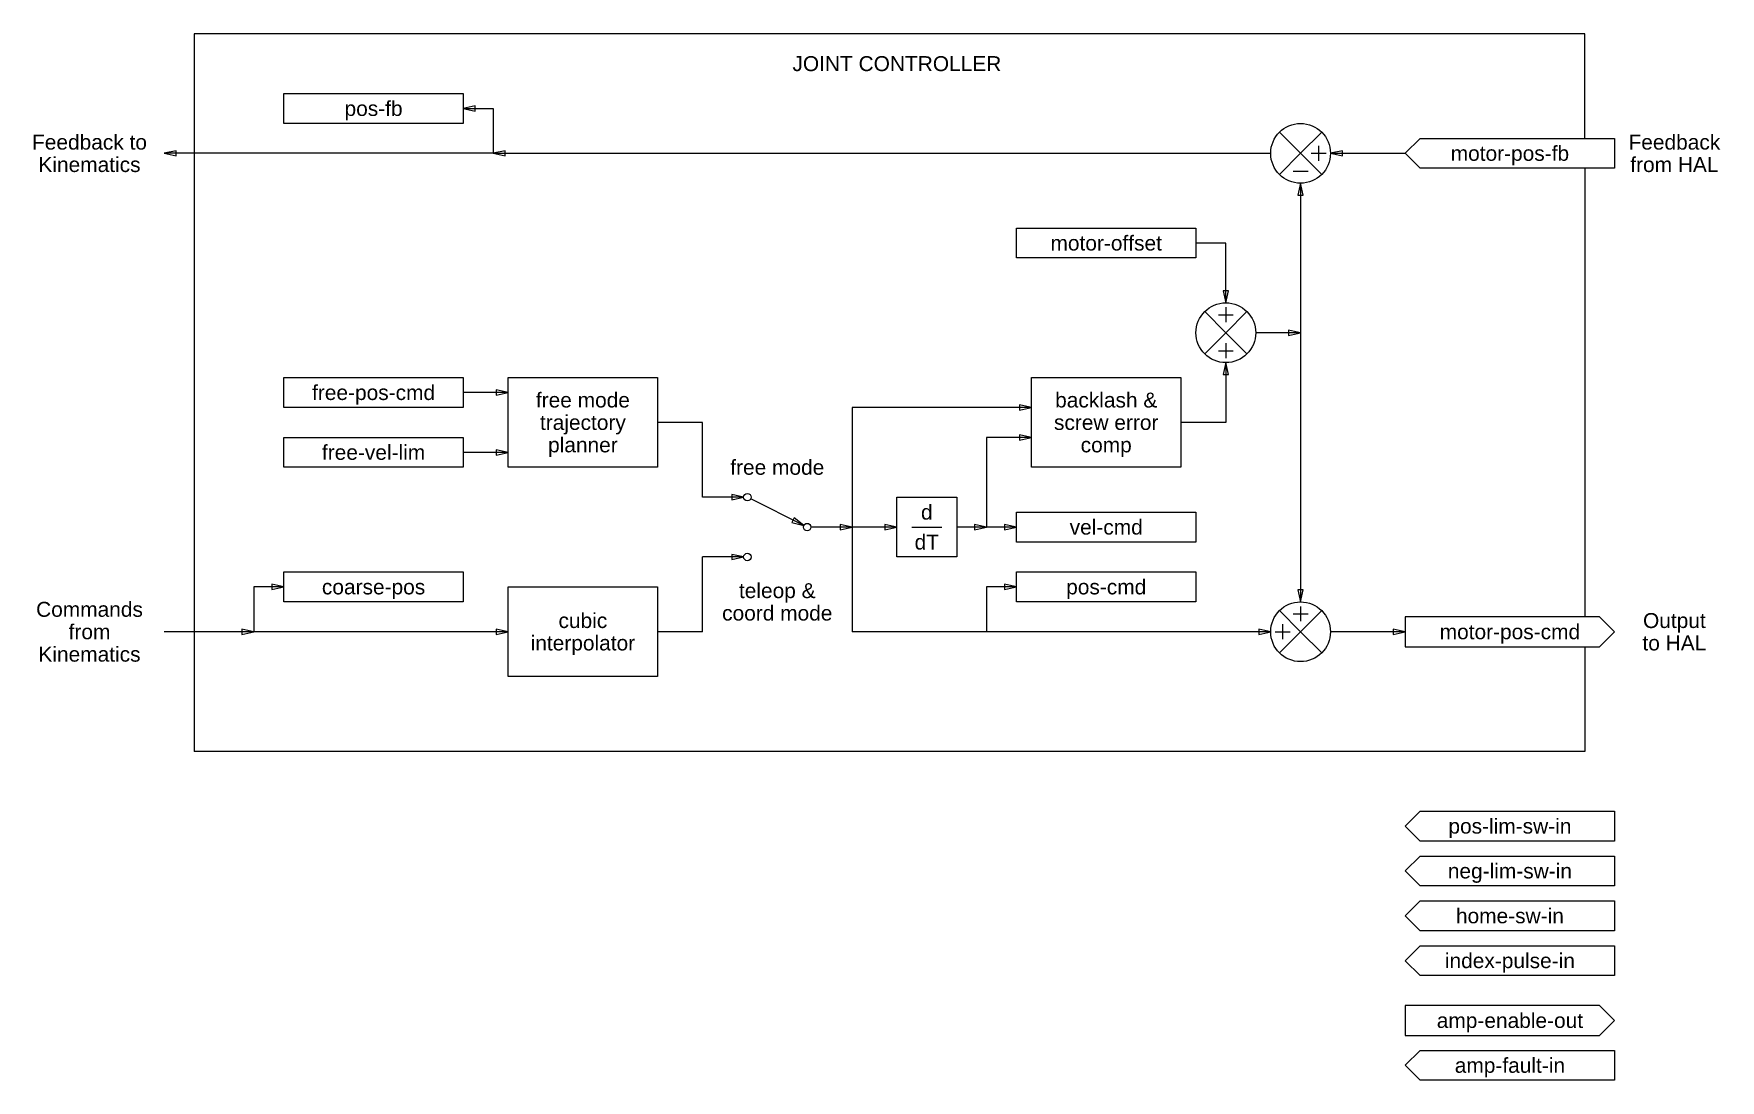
# Model space of a CAD drawing. Extents: x -24.5 to -13.2, y 16.2 to 23.2.
import ezdxf
from ezdxf.enums import TextEntityAlignment as Align

# ---------------------------------------------------------------- set-up
doc = ezdxf.new("R2010")
doc.units = 0
doc.layers.add('PARAMS', color=7, linetype='CONTINUOUS')
doc.layers.add('STANDARD', color=7, linetype='CONTINUOUS')
doc.styles.add('STYLE1', font='Arial.ttf')

msp = doc.modelspace()

# ---------------------------------------------------------------- linework, layer by layer
at = {"layer": 'PARAMS', "color": 7}
for p, q in [((-22.8, 22.6), (-22.8, 22.8)), ((-22.8, 22.8), (-21.6, 22.8)), ((-21.6, 22.8), (-21.6, 22.6)), ((-21.6, 22.6), (-22.8, 22.6)), ((-17.9, 21.7), (-17.9, 21.9)), ((-17.9, 21.9), (-16.7, 21.9)), ((-16.7, 21.9), (-16.7, 21.7)), ((-16.7, 21.7), (-17.9, 21.7)), ((-22.8, 20.7), (-22.8, 20.9)), ((-22.8, 20.9), (-21.6, 20.9)), ((-21.6, 20.9), (-21.6, 20.7)), ((-21.6, 20.7), (-22.8, 20.7)), ((-22.8, 20.3), (-22.8, 20.5)), ((-22.8, 20.5), (-21.6, 20.5)), ((-21.6, 20.5), (-21.6, 20.3)), ((-21.6, 20.3), (-22.8, 20.3)), ((-17.9, 19.8), (-17.9, 20)), ((-17.9, 20), (-16.7, 20)), ((-16.7, 20), (-16.7, 19.8)), ((-16.7, 19.8), (-17.9, 19.8)), ((-22.8, 19.4), (-22.8, 19.6)), ((-22.8, 19.6), (-21.6, 19.6)), ((-21.6, 19.6), (-21.6, 19.4)), ((-17.9, 19.4), (-17.9, 19.6)), ((-17.9, 19.6), (-16.7, 19.6)), ((-16.7, 19.6), (-16.7, 19.4)), ((-21.6, 19.4), (-22.8, 19.4)), ((-16.7, 19.4), (-17.9, 19.4))]:
    msp.add_line(p, q, dxfattribs=at)
at = {"layer": 'STANDARD', "color": 7}
for p, q in [((-23.4, 23.2), (-23.4, 18.4)), ((-14.1, 23.2), (-23.4, 23.2)), ((-14.1, 22.5), (-14.1, 23.2)), ((-16, 22.4), (-16.141421, 22.541421)), ((-16, 22.4), (-15.858579, 22.541421)), ((-15.88, 22.45), (-15.88, 22.35)), ((-21.4, 22.4), (-23.6, 22.4)), ((-16, 22.4), (-16.141421, 22.258579)), ((-16, 22.4), (-15.858579, 22.258579)), ((-15.93, 22.4), (-15.83, 22.4)), ((-15.8, 22.4), (-15.3, 22.4)), ((-16.05, 22.28), (-15.95, 22.28)), ((-14.1, 22.3), (-14.1, 19.3)), ((-16, 22.2), (-16, 19.4)), ((-16.5, 21.2), (-16.641421, 21.341421)), ((-16.55, 21.32), (-16.45, 21.32)), ((-16.5, 21.37), (-16.5, 21.27)), ((-16.5, 21.2), (-16.358579, 21.341421)), ((-16.5, 21.2), (-16.641421, 21.058579)), ((-16.5, 21.2), (-16.358579, 21.058579)), ((-16.5, 21.13), (-16.5, 21.03)), ((-16, 21.2), (-16.3, 21.2)), ((-16.55, 21.08), (-16.45, 21.08)), ((-21.3, 20.8), (-21.6, 20.8)), ((-20, 20.6), (-20.3, 20.6)), ((-20, 20.1), (-20, 20.6)), ((-21.3, 20.4), (-21.6, 20.4)), ((-19.322361, 19.91118), (-19.677639, 20.08882)), ((-19, 19.9), (-19.275, 19.9)), ((-18.7, 19.9), (-19, 19.9)), ((-18.6, 19.9), (-18.4, 19.9)), ((-18.1, 19.9), (-18.3, 19.9)), ((-19.725, 19.7), (-20, 19.7)), ((-20, 19.2), (-20, 19.7)), ((-23, 19.5), (-23, 19.2)), ((-18.1, 19.5), (-18.1, 19.2)), ((-16, 19.2), (-16.141421, 19.341421)), ((-16.05, 19.32), (-15.95, 19.32)), ((-16, 19.37), (-16, 19.27)), ((-16, 19.2), (-15.858579, 19.341421)), ((-23, 19.2), (-23.6, 19.2)), ((-21.3, 19.2), (-23, 19.2)), ((-20, 19.2), (-20.3, 19.2)), ((-16.17, 19.2), (-16.07, 19.2)), ((-16, 19.2), (-16.141421, 19.058579)), ((-16.12, 19.25), (-16.12, 19.15)), ((-16, 19.2), (-15.858579, 19.058579)), ((-15.3, 19.2), (-15.8, 19.2)), ((-14.1, 19.1), (-14.1, 18.4)), ((-14.1, 18.4), (-23.4, 18.4))]:
    msp.add_line(p, q, dxfattribs=at)
for points in [[(-21.6, 22.7), (-21.52, 22.68222), (-21.52, 22.71778), (-21.6, 22.7)], [(-21.6, 22.7), (-21.4, 22.7), (-21.4, 22.4)], [(-23.6, 22.4), (-23.52, 22.38222), (-23.52, 22.41778), (-23.6, 22.4)], [(-21.4, 22.4), (-21.32, 22.38222), (-21.32, 22.41778), (-21.4, 22.4)], [(-21.4, 22.4), (-16.2, 22.4)], [(-15.8, 22.4), (-15.72, 22.38222), (-15.72, 22.41778), (-15.8, 22.4)], [(-16, 22.2), (-16.01778, 22.12), (-15.98222, 22.12), (-16, 22.2)], [(-16.5, 21.4), (-16.5, 21.8), (-16.7, 21.8)], [(-16.5, 21.4), (-16.48222, 21.48), (-16.51778, 21.48), (-16.5, 21.4)], [(-16, 21.2), (-16.08, 21.21778), (-16.08, 21.18222), (-16, 21.2)], [(-16.5, 21), (-16.5, 20.6), (-16.8, 20.6)], [(-16.5, 21), (-16.51778, 20.92), (-16.48222, 20.92), (-16.5, 21)], [(-21.3, 20.8), (-21.38, 20.81778), (-21.38, 20.78222), (-21.3, 20.8)], [(-17.8, 20.7), (-19, 20.7), (-19, 20.1)], [(-17.8, 20.7), (-17.88, 20.71778), (-17.88, 20.68222), (-17.8, 20.7)], [(-21.3, 20.4), (-21.38, 20.41778), (-21.38, 20.38222), (-21.3, 20.4)], [(-17.8, 20.5), (-18.1, 20.5), (-18.1, 19.9)], [(-17.8, 20.5), (-17.88, 20.51778), (-17.88, 20.48222), (-17.8, 20.5)], [(-19.725, 20.1), (-20, 20.1)], [(-19.725, 20.1), (-19.805, 20.11778), (-19.805, 20.08222), (-19.725, 20.1)], [(-19, 20.1), (-19, 19.9)], [(-19.322361, 19.91118), (-19.385963, 19.96286), (-19.401866, 19.931055), (-19.322361, 19.91118)], [(-19, 19.9), (-19.08, 19.91778), (-19.08, 19.88222), (-19, 19.9)], [(-19, 19.9), (-19, 19.7)], [(-18.7, 19.9), (-18.78, 19.91778), (-18.78, 19.88222), (-18.7, 19.9)], [(-18.1, 19.9), (-18.18, 19.91778), (-18.18, 19.88222), (-18.1, 19.9)], [(-17.9, 19.9), (-18.1, 19.9)], [(-17.9, 19.9), (-17.98, 19.91778), (-17.98, 19.88222), (-17.9, 19.9)], [(-19.725, 19.7), (-19.805, 19.71778), (-19.805, 19.68222), (-19.725, 19.7)], [(-19, 19.7), (-19, 19.2)], [(-22.8, 19.5), (-22.88, 19.51778), (-22.88, 19.48222), (-22.8, 19.5)], [(-17.9, 19.5), (-17.98, 19.51778), (-17.98, 19.48222), (-17.9, 19.5)], [(-22.8, 19.5), (-23, 19.5)], [(-17.9, 19.5), (-18.1, 19.5)], [(-16, 19.4), (-15.98222, 19.48), (-16.01778, 19.48), (-16, 19.4)], [(-23, 19.2), (-23.08, 19.21778), (-23.08, 19.18222), (-23, 19.2)], [(-21.3, 19.2), (-21.38, 19.21778), (-21.38, 19.18222), (-21.3, 19.2)], [(-16.2, 19.2), (-19, 19.2)], [(-16.2, 19.2), (-16.28, 19.21778), (-16.28, 19.18222), (-16.2, 19.2)], [(-15.3, 19.2), (-15.38, 19.21778), (-15.38, 19.18222), (-15.3, 19.2)]]:
    msp.add_lwpolyline(points, dxfattribs=at)
for points in [[(-15.2, 22.3), (-15.3, 22.4), (-15.2, 22.5), (-13.9, 22.5), (-13.9, 22.3), (-15.2, 22.3), (-15.2, 22.3)], [(-21.3, 20.3), (-21.3, 20.9), (-20.3, 20.9), (-20.3, 20.3), (-21.3, 20.3)], [(-17.8, 20.3), (-17.8, 20.9), (-16.8, 20.9), (-16.8, 20.3), (-17.8, 20.3)], [(-18.7, 19.7), (-18.7, 20.1), (-18.3, 20.1), (-18.3, 19.7), (-18.7, 19.7)], [(-21.3, 18.9), (-21.3, 19.5), (-20.3, 19.5), (-20.3, 18.9), (-21.3, 18.9)], [(-14, 19.1), (-13.9, 19.2), (-14, 19.3), (-15.3, 19.3), (-15.3, 19.1), (-14, 19.1), (-14, 19.1)], [(-15.2, 17.8), (-15.3, 17.9), (-15.2, 18), (-13.9, 18), (-13.9, 17.8), (-15.2, 17.8), (-15.2, 17.8)], [(-15.2, 17.5), (-15.3, 17.6), (-15.2, 17.7), (-13.9, 17.7), (-13.9, 17.5), (-15.2, 17.5), (-15.2, 17.5)], [(-15.2, 17.2), (-15.3, 17.3), (-15.2, 17.4), (-13.9, 17.4), (-13.9, 17.2), (-15.2, 17.2), (-15.2, 17.2)], [(-15.2, 16.9), (-15.3, 17), (-15.2, 17.1), (-13.9, 17.1), (-13.9, 16.9), (-15.2, 16.9), (-15.2, 16.9)], [(-14, 16.5), (-13.9, 16.6), (-14, 16.7), (-15.3, 16.7), (-15.3, 16.5), (-14, 16.5), (-14, 16.5)], [(-15.2, 16.2), (-15.3, 16.3), (-15.2, 16.4), (-13.9, 16.4), (-13.9, 16.2), (-15.2, 16.2), (-15.2, 16.2)]]:
    msp.add_lwpolyline(points, close=True, dxfattribs=at)
for centre, radius in [((-16, 22.4), 0.2), ((-16.5, 21.2), 0.2), ((-19.7, 20.1), 0.025), ((-19.3, 19.9), 0.025), ((-19.7, 19.7), 0.025), ((-16, 19.2), 0.2)]:
    msp.add_circle(centre, radius, dxfattribs=at)

# ---------------------------------------------------------------- texts
at = {"layer": 'PARAMS', "color": 7, "style": 'STYLE1'}
for s, p in [('pos-fb', (-22.2, 22.7)), ('motor-offset', (-17.3, 21.8)), ('free-pos-cmd', (-22.2, 20.8)), ('free-vel-lim', (-22.2, 20.4)), ('vel-cmd', (-17.3, 19.9)), ('coarse-pos', (-22.2, 19.5)), ('pos-cmd', (-17.3, 19.5))]:
    msp.add_text(s, height=0.1, dxfattribs=at).set_placement(p, align=Align.MIDDLE_CENTER)
at = {"layer": 'STANDARD', "color": 7, "style": 'STYLE1'}
for s, p in [('JOINT CONTROLLER', (-18.7, 23)), ('Feedback to', (-24.1, 22.475)), ('motor-pos-fb', (-14.6, 22.4)), ('Feedback', (-13.5, 22.475)), ('Kinematics', (-24.1, 22.325)), ('from HAL', (-13.5, 22.325)), ('free mode', (-20.8, 20.75)), ('backlash &', (-17.3, 20.75)), ('trajectory', (-20.8, 20.6)), ('screw error', (-17.3, 20.6)), ('planner', (-20.8, 20.45)), ('comp', (-17.3, 20.45)), ('free mode', (-19.5, 20.3)), ('d', (-18.5, 20)), ('dT', (-18.5, 19.8)), ('teleop &', (-19.5, 19.475)), ('Commands', (-24.1, 19.35)), ('cubic', (-20.8, 19.275)), ('coord mode', (-19.5, 19.325)), ('Output', (-13.5, 19.275)), ('from', (-24.1, 19.2)), ('interpolator', (-20.8, 19.125)), ('motor-pos-cmd', (-14.6, 19.2)), ('Kinematics', (-24.1, 19.05)), ('to HAL', (-13.5, 19.125)), ('pos-lim-sw-in', (-14.6, 17.9)), ('neg-lim-sw-in', (-14.6, 17.6)), ('home-sw-in', (-14.6, 17.3)), ('index-pulse-in', (-14.6, 17)), ('amp-enable-out', (-14.6, 16.6)), ('amp-fault-in', (-14.6, 16.3))]:
    msp.add_text(s, height=0.1, dxfattribs=at).set_placement(p, align=Align.MIDDLE_CENTER)

doc.saveas('drawing.dxf')
